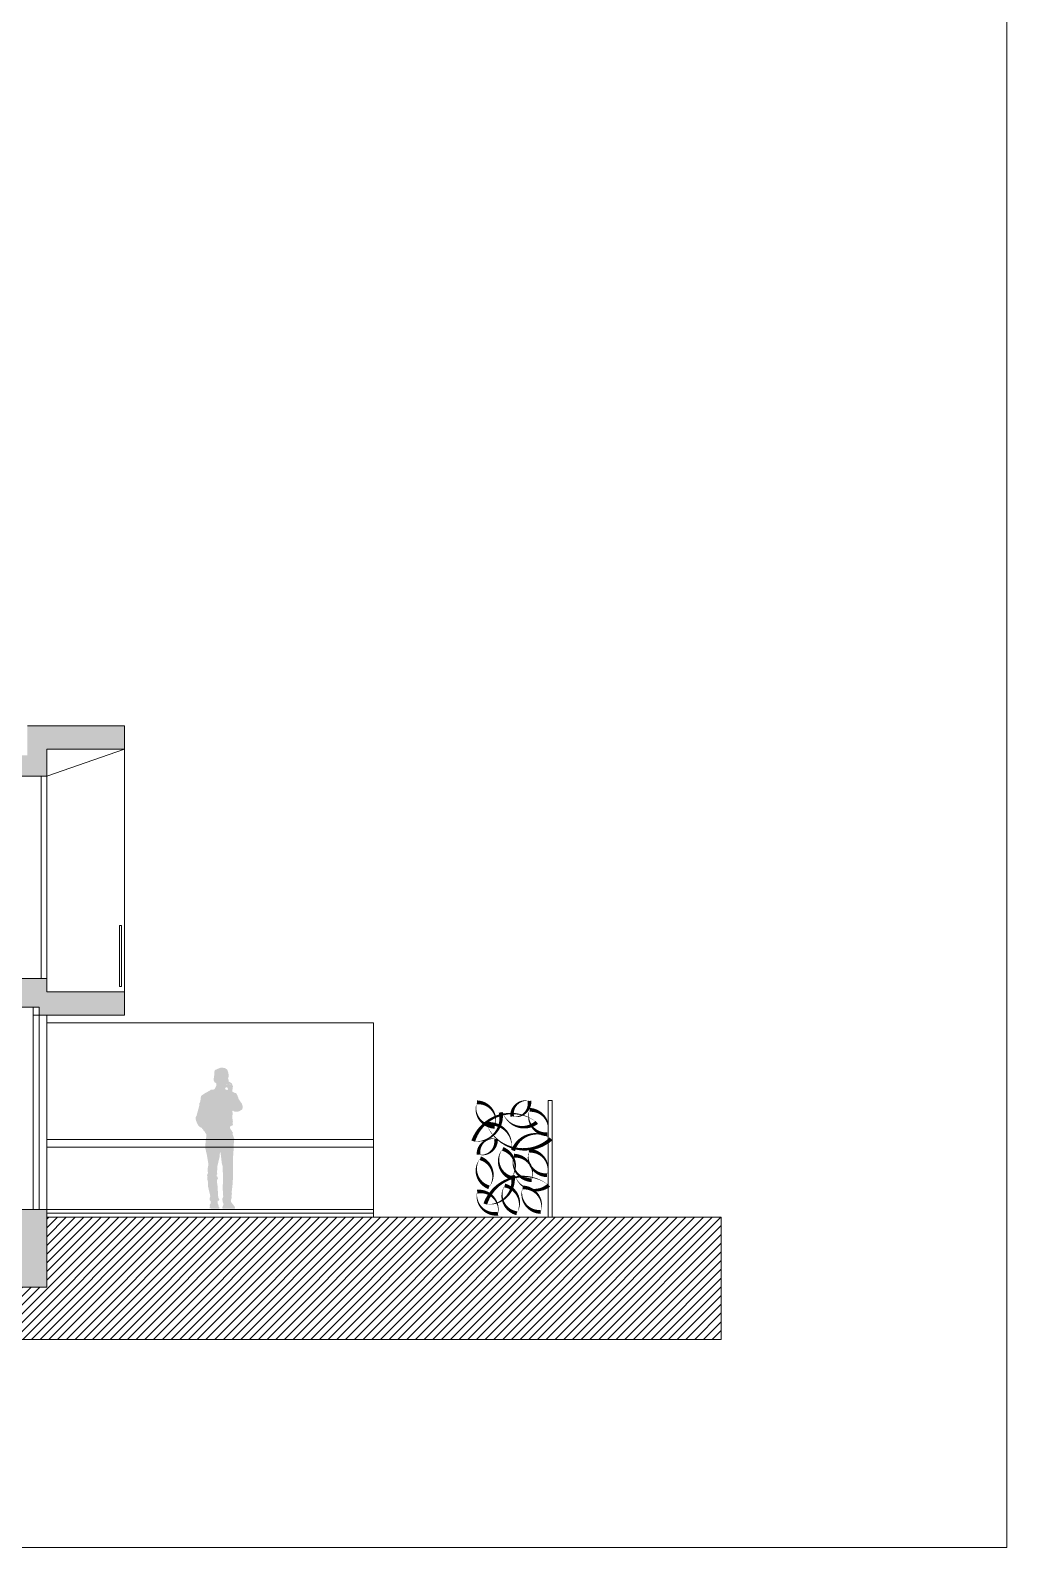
# Model space of a CAD drawing. Header units: metres. Extents: x -686 to 211, y -481 to 125.
# Drawn here: x -275.73 to -263.17, y -478.88 to -459.37 of the extents above; entities that cross this region are included whole.
import ezdxf

# ---------------------------------------------------------------- set-up
doc = ezdxf.new("R2010")
doc.units = ezdxf.units.M
for name, color, linetype in [('2 lidi', 4, 'Continuous'), ('SRAFA', 251, 'Continuous'), ('SRAFY', 3, 'Continuous'), ('zariz.predmety', 203, 'Continuous'), ('ZARIZOVAKY', 251, 'Continuous'), ('ZDIVO', 1, 'Continuous')]:
    doc.layers.add(name, color=color, linetype=linetype)
doc.layers.add('FLOATINGWINDOWS', color=2, linetype='Continuous', plot=False)

# ---------------------------------------------------------------- blocks, each defined once
blk = doc.blocks.new('pan')
at = {"layer": '2 lidi'}
h = blk.add_hatch(color=254, dxfattribs=at)
h.dxf.hatch_style = 1
h.paths.add_polyline_path([(162.087, 139.288), (162.087, 139.304), (162.075, 139.323), (162.039, 139.455), (162.039, 139.474), (162.037, 139.487), (162.029, 139.499), (162.025, 139.515), (162.018, 139.57), (162.013, 139.582), (161.978, 139.607), (161.908, 139.646), (161.89, 139.659), (161.848, 139.663), (161.839, 139.674), (161.829, 139.695), (161.821, 139.708), (161.818, 139.736), (161.829, 139.749), (161.838, 139.749), (161.851, 139.772), (161.855, 139.791), (161.854, 139.81), (161.848, 139.815), (161.847, 139.883), (161.839, 139.911), (161.823, 139.919), (161.794, 139.931), (161.766, 139.942), (161.747, 139.944), (161.704, 139.936), (161.678, 139.915), (161.67, 139.893), (161.663, 139.861), (161.662, 139.83), (161.665, 139.815), (161.669, 139.803), (161.67, 139.8), (161.667, 139.798), (161.662, 139.786), (161.66, 139.763), (161.652, 139.761), (161.634, 139.75), (161.623, 139.745), (161.621, 139.741), (161.607, 139.705), (161.607, 139.696), (161.613, 139.654), (161.615, 139.642), (161.611, 139.633), (161.603, 139.628), (161.582, 139.619), (161.568, 139.617), (161.559, 139.609), (161.538, 139.558), (161.538, 139.548), (161.507, 139.502), (161.494, 139.486), (161.49, 139.474), (161.485, 139.461), (161.481, 139.45), (161.481, 139.431), (161.485, 139.412), (161.495, 139.4), (161.511, 139.391), (161.525, 139.383), (161.54, 139.378), (161.548, 139.377), (161.571, 139.375), (161.579, 139.378), (161.591, 139.38), (161.603, 139.39), (161.607, 139.392), (161.614, 139.385), (161.611, 139.363), (161.609, 139.346), (161.613, 139.329), (161.613, 139.288), (161.607, 139.255), (161.609, 139.234), (161.607, 139.208), (161.617, 139.198), (161.633, 139.192), (161.643, 139.184), (161.643, 139.167), (161.638, 139.153), (161.628, 139.141), (161.615, 139.118), (161.607, 139.109), (161.611, 139.1), (161.608, 139.08), (161.589, 139.029), (161.592, 138.989), (161.597, 138.955), (161.595, 138.93), (161.597, 138.887), (161.601, 138.851), (161.605, 138.777), (161.604, 138.715), (161.604, 138.669), (161.604, 138.643), (161.605, 138.543), (161.603, 138.528), (161.605, 138.515), (161.607, 138.507), (161.612, 138.429), (161.617, 138.387), (161.621, 138.358), (161.623, 138.34), (161.619, 138.317), (161.626, 138.294), (161.622, 138.276), (161.627, 138.252), (161.631, 138.245), (161.63, 138.239), (161.629, 138.235), (161.634, 138.23), (161.627, 138.211), (161.596, 138.171), (161.583, 138.155), (161.582, 138.147), (161.578, 138.144), (161.578, 138.133), (161.597, 138.128), (161.74, 138.128), (161.742, 138.151), (161.737, 138.159), (161.725, 138.192), (161.734, 138.203), (161.736, 138.209), (161.742, 138.245), (161.742, 138.258), (161.731, 138.286), (161.739, 138.404), (161.735, 138.456), (161.736, 138.591), (161.738, 138.675), (161.748, 138.703), (161.757, 138.779), (161.765, 138.849), (161.774, 138.857), (161.776, 138.804), (161.805, 138.681), (161.806, 138.649), (161.81, 138.613), (161.813, 138.596), (161.806, 138.576), (161.818, 138.56), (161.813, 138.546), (161.803, 138.538), (161.799, 138.516), (161.813, 138.498), (161.813, 138.465), (161.806, 138.448), (161.802, 138.38), (161.795, 138.27), (161.78, 138.25), (161.785, 138.242), (161.792, 138.23), (161.802, 138.232), (161.801, 138.195), (161.795, 138.181), (161.788, 138.164), (161.789, 138.154), (161.782, 138.148), (161.782, 138.128), (161.798, 138.128), (161.855, 138.128), (161.907, 138.134), (161.904, 138.155), (161.899, 138.159), (161.905, 138.173), (161.903, 138.184), (161.892, 138.2), (161.891, 138.221), (161.903, 138.238), (161.908, 138.25), (161.903, 138.274), (161.897, 138.29), (161.928, 138.421), (161.929, 138.483), (161.936, 138.51), (161.933, 138.542), (161.939, 138.556), (161.936, 138.567), (161.929, 138.585), (161.929, 138.6), (161.933, 138.61), (161.932, 138.633), (161.929, 138.657), (161.921, 138.698), (161.941, 138.818), (161.961, 138.907), (161.958, 139.004), (161.958, 139.018), (161.952, 139.028), (161.95, 139.046), (161.95, 139.058), (161.947, 139.069), (161.949, 139.09), (161.953, 139.092), (161.977, 139.131), (161.986, 139.131), (161.989, 139.145), (162.01, 139.17), (162.034, 139.18), (162.058, 139.209), (162.078, 139.254)])
h.paths.add_polyline_path([(161.678, 139.655), (161.67, 139.666), (161.668, 139.672), (161.671, 139.678), (161.678, 139.675), (161.679, 139.688), (161.684, 139.692), (161.695, 139.688), (161.703, 139.683), (161.708, 139.675), (161.703, 139.664), (161.689, 139.659)], flags=16)
h.paths.add_polyline_path([(161.683, 139.724), (161.679, 139.733), (161.684, 139.733), (161.687, 139.729), (161.688, 139.725)], flags=16)
h.paths.add_polyline_path([(161.638, 139.723), (161.642, 139.733), (161.658, 139.739), (161.648, 139.729)], flags=16)

msp = doc.modelspace()

# ---------------------------------------------------------------- hatches: boundary and pattern name
at = {"layer": 'SRAFA', "linetype": 'Continuous', "lineweight": 0}
for points in [[(-275.521, -468.612), (-274.521, -468.612), (-274.521, -468.312), (-275.771, -468.312), (-275.771, -468.692), (-288.771, -468.692), (-288.771, -468.312), (-290.021, -468.312), (-290.021, -468.612), (-289.021, -468.612), (-289.021, -468.962), (-288.794, -468.962), (-285.721, -468.962), (-285.721, -471.562), (-285.621, -471.562), (-285.621, -468.962), (-283.521, -468.962), (-283.521, -471.562), (-283.421, -471.562), (-283.421, -468.962), (-283.121, -468.962), (-283.121, -471.562), (-283.021, -471.562), (-283.021, -468.962), (-281.121, -468.962), (-281.121, -471.562), (-281.021, -471.562), (-281.021, -468.962), (-279.522, -468.962), (-279.522, -469.562), (-279.421, -469.562), (-279.421, -468.962), (-275.521, -468.962)], [(-274.521, -471.732), (-275.521, -471.732), (-275.521, -471.562), (-281.121, -471.562), (-283.021, -471.562), (-283.521, -471.562), (-283.521, -471.932), (-283.021, -471.932), (-275.921, -471.932), (-275.621, -471.932), (-275.621, -472.032), (-274.521, -472.032)], [(-275.521, -474.532), (-283.021, -474.532), (-283.021, -471.932), (-283.121, -471.932), (-283.121, -474.532), (-283.421, -474.532), (-283.421, -473.243), (-283.521, -473.243), (-283.521, -474.532), (-285.621, -474.532), (-285.621, -473.243), (-285.721, -473.243), (-285.721, -474.532), (-288.621, -474.532), (-288.621, -472.032), (-289.021, -472.032), (-289.021, -475.532), (-288.521, -475.532), (-288.521, -474.832), (-276.021, -474.832), (-276.021, -475.532), (-275.521, -475.532)]]:
    msp.add_hatch(color=256, dxfattribs=at).paths.add_polyline_path(points)
at = {"layer": 'SRAFY', "linetype": 'Continuous', "lineweight": 0}
h = msp.add_hatch(dxfattribs=at)
h.set_pattern_fill('ANSI31', color=256, scale=0.025, style=0)
h.paths.add_polyline_path([(-297.134, -474.782), (-297.134, -476.203), (-266.848, -476.203), (-266.848, -474.632), (-275.521, -474.632), (-275.521, -475.532), (-276.021, -475.532), (-276.021, -474.832), (-288.521, -474.832), (-288.521, -475.532), (-289.021, -475.532), (-289.021, -474.632), (-293.521, -474.632), (-293.521, -474.782)])

# ---------------------------------------------------------------- linework, layer by layer
at = {"linetype": 'Continuous', "lineweight": 0}
for p, q in [((-271.321, -472.132), (-275.521, -472.132)), ((-271.321, -474.632), (-271.321, -472.132)), ((-271.321, -473.632), (-275.521, -473.632)), ((-271.321, -473.732), (-275.521, -473.732)), ((-271.321, -474.532), (-275.521, -474.532)), ((-271.321, -474.582), (-275.521, -474.582))]:
    msp.add_line(p, q, dxfattribs=at)
at = {"layer": 'FLOATINGWINDOWS', "linetype": 'Continuous', "lineweight": 0}
msp.add_lwpolyline([(-263.174, -319.582), (-297.964, -319.582), (-297.964, -478.882), (-263.174, -478.882)], close=True, dxfattribs=at)
at = {"layer": 'FLOATINGWINDOWS', "linetype": 'Continuous', "lineweight": 0, "flags": 128}
msp.add_lwpolyline([(-297.134, -474.782), (-297.134, -476.203), (-266.848, -476.203), (-266.848, -474.632), (-275.521, -474.632), (-275.521, -475.532), (-276.021, -475.532), (-276.021, -474.832), (-288.521, -474.832), (-288.521, -475.532), (-289.021, -475.532), (-289.021, -474.632), (-293.521, -474.632), (-293.521, -474.782), (-297.134, -474.782)], close=True, dxfattribs=at)
at = {"layer": 'SRAFY', "linetype": 'Continuous', "lineweight": 0}
for p, q in [((-275.521, -468.962), (-274.521, -468.612)), ((-274.521, -471.732), (-274.521, -468.612)), ((-275.596, -468.962), (-275.596, -471.562)), ((-275.521, -468.962), (-275.521, -471.562)), ((-275.521, -471.562), (-275.521, -468.962)), ((-275.696, -472.032), (-275.696, -471.932)), ((-275.696, -472.032), (-275.696, -474.532)), ((-275.621, -472.032), (-275.696, -472.032)), ((-275.621, -472.032), (-275.621, -474.532)), ((-275.521, -474.532), (-275.521, -472.032)), ((-269.071, -474.632), (-269.071, -473.132)), ((-269.021, -473.132), (-269.071, -473.132)), ((-269.021, -474.632), (-269.021, -473.132))]:
    msp.add_line(p, q, dxfattribs=at)
at = {"layer": 'zariz.predmety', "color": 253, "linetype": 'Continuous', "ltscale": 0.001}
for points in [[(-269.759, -473.469, 0, 0, 0.520567), (-269.759, -473.469, 0, 0.05, 0.520567), (-269.989, -473.155, 0, 0.05, 0.520567), (-269.759, -473.469, 0.05, 0.05, 0)], [(-269.536, -473.337, 0, 0, 0.520567), (-269.536, -473.337, 0, 0.05, 0.520567), (-269.314, -473.137, 0, 0.05, 0.520567), (-269.536, -473.337, 0.05, 0.05, 0)], [(-270.036, -473.654, 0, 0, 0.520567), (-270.036, -473.654, 0, 0.05, 0.520567), (-269.683, -473.284, 0, 0.05, 0.520567), (-269.653, -473.292, 0, 0.05, 0.520567), (-269.219, -473.412, 0, 0.05, 0.520567), (-270.036, -473.654, 0.05, 0.05, 0)], [(-269.082, -473.566, 0, 0, 0.520567), (-269.082, -473.566, 0, 0.05, 0.520567), (-269.312, -473.252, 0, 0.05, 0.520567), (-269.082, -473.566, 0.05, 0.05, 0)], [(-269.035, -473.625, 0, 0, 0.520567), (-269.035, -473.625, 0, 0.05, 0.520567), (-269.523, -473.775, 0, 0.05, 0.520567), (-269.547, -473.753, 0, 0.05, 0.520567), (-269.866, -473.436, 0, 0.05, 0.520567), (-269.035, -473.625, 0.05, 0.05, 0)], [(-269.967, -473.827, 0, 0, 0.520567), (-269.967, -473.827, 0, 0.05, 0.520567), (-269.744, -473.627, 0, 0.05, 0.520567), (-269.967, -473.827, 0.05, 0.05, 0)], [(-269.547, -474.127, 0, 0, 0.520567), (-269.547, -474.127, 0, 0.05, 0.520567), (-269.658, -473.754, 0, 0.05, 0.520567), (-269.547, -474.127, 0.05, 0.05, 0)], [(-269.087, -474.092, 0, 0, 0.520567), (-269.087, -474.092, 0, 0.05, 0.520567), (-269.317, -473.778, 0, 0.05, 0.520567), (-269.087, -474.092, 0.05, 0.05, 0)], [(-269.834, -474.247, 0, 0, 0.520567), (-269.834, -474.247, 0, 0.05, 0.520567), (-269.945, -473.874, 0, 0.05, 0.520567), (-269.834, -474.247, 0.05, 0.05, 0)], [(-269.283, -474.155, 0, 0, 0.520567), (-269.283, -474.155, 0, 0.05, 0.520567), (-269.513, -473.841, 0, 0.05, 0.520567), (-269.283, -474.155, 0.05, 0.05, 0)], [(-269.881, -474.463, 0, 0, 0.520567), (-269.881, -474.463, 0, 0.05, 0.520567), (-269.529, -474.094, 0, 0.05, 0.520567), (-269.498, -474.101, 0, 0.05, 0.520567), (-269.064, -474.221, 0, 0.05, 0.520567), (-269.881, -474.463, 0.05, 0.05, 0)], [(-269.985, -474.304, 0, 0, 0.520567), (-269.985, -474.304, 0, 0.05, 0.520567), (-269.718, -474.587, 0, 0.05, 0.520567), (-269.985, -474.304, 0.05, 0.05, 0)], [(-269.631, -474.225, 0, 0, 0.520567), (-269.631, -474.225, 0, 0.05, 0.520567), (-269.476, -474.581, 0, 0.05, 0.520567), (-269.631, -474.225, 0.05, 0.05, 0)], [(-269.169, -474.564, 0, 0, 0.520567), (-269.169, -474.564, 0, 0.05, 0.520567), (-269.399, -474.25, 0, 0.05, 0.520567), (-269.169, -474.564, 0.05, 0.05, 0)]]:
    msp.add_lwpolyline(points, format="xyseb", close=True, dxfattribs=at)
at = {"layer": 'ZARIZOVAKY', "linetype": 'Continuous', "lineweight": 0}
msp.add_lwpolyline([(-274.562, -470.882), (-274.587, -470.882), (-274.587, -471.667), (-274.562, -471.667)], close=True, dxfattribs=at)
at = {"layer": 'ZDIVO', "linetype": 'Continuous', "lineweight": 0}
for p, q in [((-275.771, -468.312), (-274.521, -468.312)), ((-274.521, -468.612), (-274.521, -468.312)), ((-275.521, -468.612), (-275.521, -468.962)), ((-275.521, -468.612), (-274.521, -468.612)), ((-279.421, -468.962), (-275.521, -468.962)), ((-275.521, -471.562), (-281.121, -471.562)), ((-275.521, -471.732), (-275.521, -471.562)), ((-274.521, -471.732), (-275.521, -471.732)), ((-274.521, -471.732), (-274.521, -472.032)), ((-275.921, -471.932), (-275.621, -471.932)), ((-275.621, -472.032), (-275.621, -471.932)), ((-274.521, -472.032), (-275.621, -472.032)), ((-283.021, -474.532), (-275.521, -474.532)), ((-275.521, -474.532), (-275.521, -475.532)), ((-266.848, -474.632), (-275.521, -474.632)), ((-276.021, -475.532), (-275.521, -475.532))]:
    msp.add_line(p, q, dxfattribs=at)

# ---------------------------------------------------------------- block references
at = {"linetype": 'Continuous', "lineweight": 0, "xscale": -1}
msp.add_blockref('pan', (-111.521, -612.652), dxfattribs=at)

doc.saveas('drawing.dxf')
